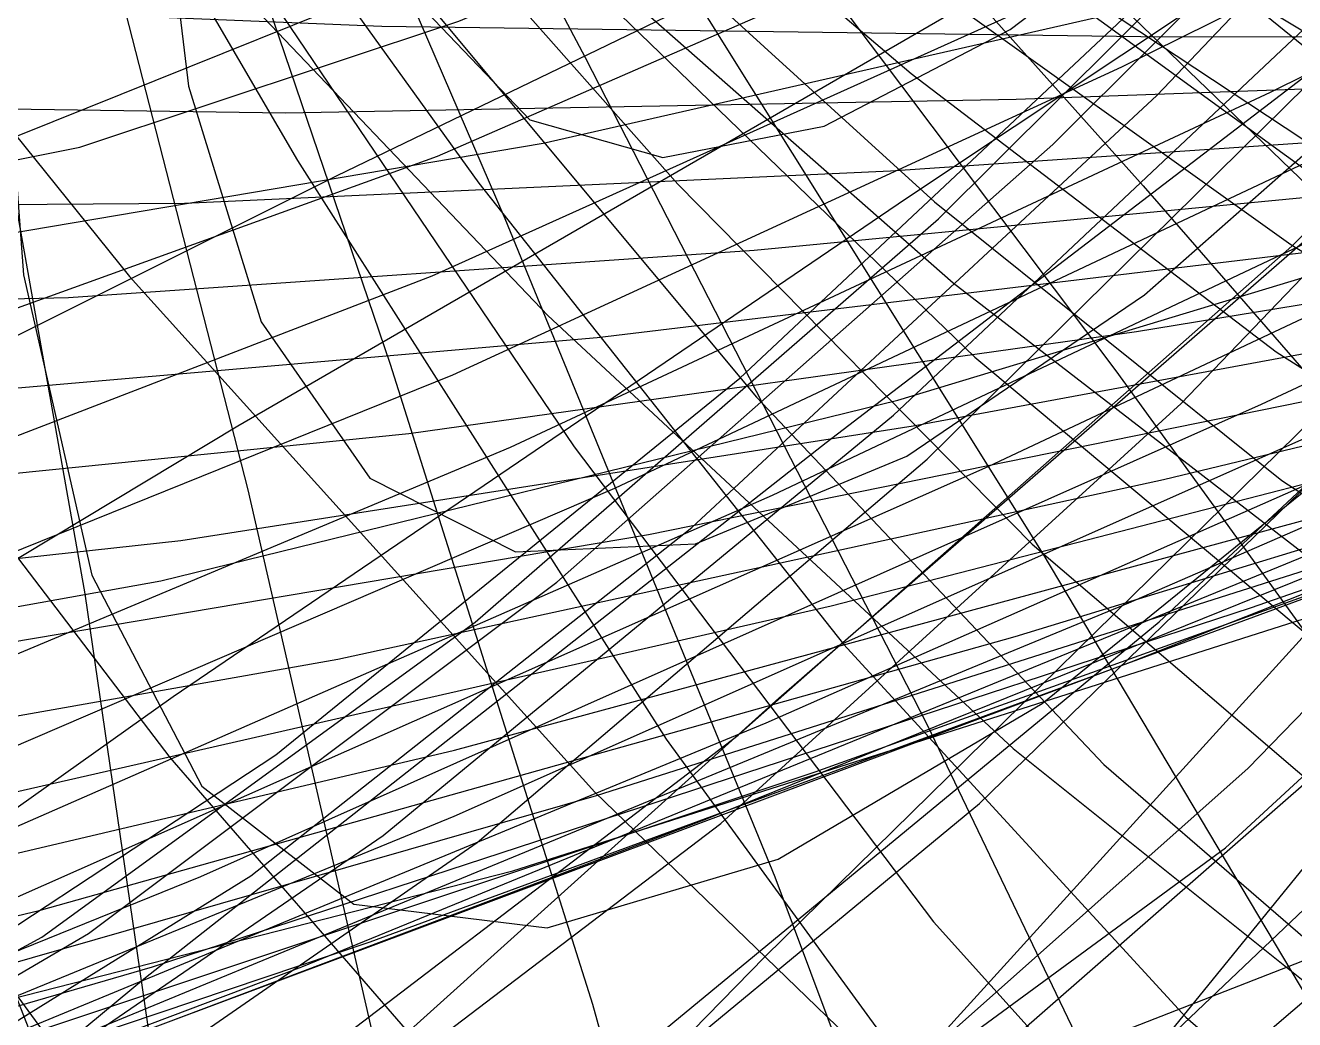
# Model space of a CAD drawing. Header units: metres. Extents: x 6 to 209, y 2 to 206.
# Drawn here: x 93.15 to 106.15, y 74.26 to 84.44 of the extents above; entities that cross this region are included whole.
import ezdxf

# ---------------------------------------------------------------- set-up
doc = ezdxf.new("R2010")
doc.units = ezdxf.units.M

msp = doc.modelspace()

# ---------------------------------------------------------------- linework, layer by layer
for points in [[(62.4174, 113.2584), (56.2845, 103.6668), (51.2834, 94.5869), (47.6299, 86.3109), (45.5036, 79.0936), (45.0411, 73.1434), (46.3307, 68.6157), (49.4085, 65.6075), (54.2561, 64.1549), (60.801, 64.2318), (68.9177, 65.7522), (78.4314, 68.5732), (89.1231, 72.5015), (100.7365, 77.3006), (112.9855, 82.7003), (125.5637, 88.4067), (138.1538, 94.1143), (150.4378, 99.5169), (162.1072, 104.3199)], [(74.1197, 110.5187), (77.3609, 103.6914), (81.1808, 96.6766), (85.4341, 89.7174), (89.9687, 83.0601), (94.6309, 76.9446), (99.2708, 71.5965), (103.7476, 67.2189), (107.9343, 63.9849), (111.7217, 62.0318), (115.0223, 61.4557), (117.7727, 62.3083), (119.9354, 64.5946), (121.4999, 68.2729), (122.482, 73.2554), (122.9231, 79.4117), (122.8876, 86.5727), (122.4605, 94.5363), (121.7431, 103.0743), (120.8489, 111.9399)], [(74.0183, 111.8718), (69.0396, 103.9035), (64.8927, 96.28), (61.754, 89.252), (59.7738, 83.0427), (59.071, 77.8395), (59.7286, 73.7879), (61.7897, 70.9865), (65.2556, 69.484), (70.0851, 69.2774), (76.1951, 70.313), (83.4625, 72.4883), (91.7281, 75.6565), (100.801, 79.6321), (110.4645, 84.1977), (120.4828, 89.1132), (130.6086, 94.1239), (140.5905, 98.9712), (150.1812, 103.4018), (159.1453, 107.1777)], [(74.7214, 111.6554), (68.7457, 104.2672), (63.7729, 97.2132), (60.0064, 90.7125), (57.6154, 84.9555), (56.728, 80.0976), (57.4266, 76.2542), (59.7446, 73.4971), (63.6645, 71.8528), (69.1183, 71.3021), (75.989, 71.7818), (84.1141, 73.1875), (93.2911, 75.3783), (103.2833, 78.1824), (113.8279, 81.4047), (124.6443, 84.8338), (135.4434, 88.2511), (145.9367, 91.4388), (155.846, 94.1888)], [(84.0317, 111.5517), (82.6018, 103.4831), (81.4389, 95.8685), (80.6622, 88.9183), (80.3754, 82.8207), (80.6617, 77.7362), (81.5811, 73.792), (83.1667, 71.078), (85.4239, 69.6442), (88.3286, 69.499), (91.8287, 70.6097), (95.8445, 72.9036), (100.2717, 76.271), (104.9845, 80.5693), (109.8402, 85.6283), (114.6832, 91.2562), (119.3513, 97.2469), (123.6806, 103.3867), (127.512, 109.4627)], [(60.1661, 111.4827), (53.8759, 102.0558), (48.8548, 93.2155), (45.3217, 85.2379), (43.4536, 78.3589), (43.3791, 72.7656), (45.1733, 68.5911), (48.8541, 65.9097), (54.3815, 64.7351), (61.6576, 65.0208), (70.5295, 66.6626), (80.7939, 69.503), (92.2028, 73.3378), (104.472, 77.9244), (117.2895, 82.991), (130.3256, 88.2476), (143.2438, 93.3972), (155.7112, 98.147), (167.4095, 102.2203), (178.0448, 105.3666)], [(81.407, 111.3621), (79.6329, 103.2642), (78.2038, 95.7034), (77.2463, 88.8827), (76.8676, 82.9805), (77.1516, 78.1453), (78.1545, 74.4908), (79.9031, 72.0923), (82.3928, 70.9847), (85.5875, 71.1617), (89.4205, 72.5763), (93.7962, 75.143), (98.5935, 78.741), (103.6697, 83.2189), (108.8651, 88.4001), (114.0091, 94.0894), (118.9253, 100.0799), (123.4384, 106.1604)], [(77.0688, 109.0764), (80.5035, 103.4838), (84.5204, 97.7292), (88.9667, 92.0091), (93.6812, 86.5239), (98.5004, 81.471), (103.2637, 77.037), (107.8196, 73.3919), (112.0302, 70.6826), (115.7765, 69.0274), (118.962, 68.5124), (121.5156, 69.1875), (123.3943, 71.0649), (124.5838, 74.1184), (125.0986, 78.2839), (124.9813, 83.4618), (124.3001, 89.5195), (123.1461, 96.2965), (121.6295, 103.6091), (119.8746, 111.2567)], [(80.6159, 111.1696), (78.25, 102.0024), (76.3027, 93.4399), (74.9262, 85.7079), (74.2499, 79.0048), (74.3745, 73.4957), (75.368, 69.3066), (77.2631, 66.5211), (80.0548, 65.178), (83.7007, 65.2701), (88.1217, 66.7453), (93.2048, 69.5089), (98.8062, 73.4272), (104.7567, 78.3325), (110.8671, 84.0298), (116.935, 90.3033), (122.7516, 96.9244), (128.1095, 103.6599), (132.8095, 110.2803)], [(59.1478, 110.6599), (53.145, 101.0331), (48.3861, 92.0252), (45.0828, 83.921), (43.4066, 76.9642), (43.4822, 71.3489), (45.3831, 67.2129), (49.1275, 64.6341), (54.6774, 63.6274), (61.9387, 64.1455), (70.7641, 66.0811), (80.9567, 69.2713), (92.2765, 73.5046), (104.4472, 78.5287), (117.1656, 84.0609), (130.1104, 89.7986), (142.953, 95.4313), (155.3681, 100.6522), (167.0432, 105.1706)], [(66.7189, 110.5253), (60.684, 102.208), (55.8258, 94.382), (52.3515, 87.2887), (50.4285, 81.1337), (50.1786, 76.0802), (51.6724, 72.2441), (54.9272, 69.6899), (59.905, 68.4298), (66.5137, 68.4236), (74.6092, 69.5812), (84.0004, 71.7663), (94.4543, 74.8026), (105.7039, 78.4809), (117.4569, 82.567), (129.4045, 86.8115), (141.2321, 90.9595), (152.629, 94.7601)], [(69.1591, 110.3102), (64.0332, 101.8787), (59.8714, 93.9059), (56.8559, 86.6507), (55.1385, 80.3391), (54.8352, 75.1567), (56.0215, 71.2422), (58.7288, 68.6829), (62.9428, 67.512), (68.6032, 67.7078), (75.6051, 69.1948), (83.8015, 71.847), (93.0079, 75.4932), (103.0077, 79.9233), (113.5589, 84.8965), (124.4015, 90.1508), (135.2658, 95.4125), (145.8813, 100.4074), (155.9844, 104.8706)], [(83.8585, 110.2544), (78.5018, 104.2681), (73.9518, 98.6622), (70.4037, 93.5419), (68.0165, 88.9999), (66.9068, 85.1129), (67.1444, 81.9401), (68.7496, 79.5216), (71.6917, 77.8774), (75.8903, 77.0075), (81.2177, 76.8919), (87.5027, 77.4922), (94.5371, 78.7528), (102.0823, 80.6035), (109.8781, 82.9621), (117.6512, 85.7373), (125.1254, 88.832), (132.0312, 92.1471), (138.115, 95.5845), (143.1486, 99.0507), (146.9374, 102.46), (149.3272, 105.737)], [(82.5297, 110.2223), (81.0661, 102.4307), (79.9151, 95.1547), (79.1925, 88.5926), (78.9966, 82.9191), (79.4041, 78.28), (80.4669, 74.7871), (82.2094, 72.515), (84.6274, 71.4986), (87.6876, 71.7327), (91.3282, 73.1721), (95.4609, 75.7336), (99.9736, 79.2994), (104.7341, 83.7216), (109.5943, 88.8271), (114.3957, 94.4243), (118.9745, 100.31), (123.1675, 106.2763)], [(93.7158, 110.2251), (92.8205, 103.409), (92.0622, 96.872), (91.5347, 90.7987), (91.3217, 85.3574), (91.4933, 80.6956), (92.103, 76.9342), (93.1857, 74.1643), (94.7554, 72.4443), (96.8047, 71.7979), (99.3049, 72.2141), (102.2059, 73.6476), (105.4387, 76.0209), (108.917, 79.2275), (112.54, 83.1354), (116.1963, 87.5926), (119.7675, 92.4321), (123.1322, 97.4782), (126.1703, 102.5527), (128.7677, 107.4812)], [(86.2591, 110.0145), (88.9879, 103.3906), (91.9745, 96.473), (95.054, 89.4367), (98.0581, 82.4609), (100.8221, 75.7233), (103.1907, 69.3943), (105.0244, 63.6318), (106.2048, 58.5758), (106.639, 54.3443), (106.2636, 51.0295), (105.047, 48.6948), (102.9911, 47.3736), (100.1312, 47.0677), (96.5356, 47.7483), (92.3026, 49.3569), (87.558, 51.8077), (82.45, 54.9911), (77.1448, 58.7773), (71.8205, 63.0217)], [(79.7871, 105.8013), (78.0786, 97.7707), (76.8259, 90.4371), (76.1496, 83.9932), (76.1465, 78.6025), (76.8861, 74.3939), (78.4071, 71.4583), (80.716, 69.8454), (83.7858, 69.5626), (87.557, 70.5752), (91.9391, 72.808), (96.8135, 76.1484), (102.0374, 80.4507), (107.4486, 85.5415), (112.8713, 91.2258), (118.1217, 97.2945), (123.0151, 103.5315), (127.372, 109.7213)], [(77.2201, 108.0552), (81.5006, 103.6949), (85.8605, 99.1412), (90.2171, 94.5778), (94.4878, 90.189), (98.5929, 86.1526), (102.4577, 82.6341), (106.014, 79.7798), (109.2025, 77.7122), (111.974, 76.5248), (114.2905, 76.2791), (116.126, 77.0018), (117.4671, 78.6841), (118.3127, 81.2813), (118.6735, 84.7149), (118.5717, 88.8748), (118.0395, 93.6229), (117.1175, 98.7985), (115.8536, 104.2234), (114.3007, 109.7084)], [(82.7735, 109.322), (76.9804, 101.6314), (72.0027, 94.4246), (68.067, 87.8511), (65.3617, 82.0419), (64.0295, 77.1066), (64.1625, 73.1294), (65.7979, 70.1675), (68.9165, 68.2495), (73.443, 67.375), (79.2478, 67.515), (86.1521, 68.6135), (93.9329, 70.5901), (102.3315, 73.3427), (111.0619, 76.7516), (119.8211, 80.684), (128.2994, 84.9988), (136.1917, 89.5513), (143.2081, 94.1987), (149.0845, 98.805), (153.5917, 103.2451), (156.5439, 107.4099)], [(80.4069, 107.4853), (84.5802, 101.7149), (88.7526, 95.9298), (92.8601, 90.3491), (96.8411, 85.1847), (100.6367, 80.6341), (104.1931, 76.8728), (107.4622, 74.0482), (110.4027, 72.2741), (112.9806, 71.6266), (115.1705, 72.1411), (116.955, 73.8111), (118.3251, 76.5881), (119.2804, 80.3831), (119.8277, 85.07), (119.9813, 90.4896), (119.7616, 96.4553), (119.1943, 102.7594), (118.3093, 109.181)], [(85.999, 109.2111), (84.6871, 100.7934), (83.6429, 92.8548), (82.9859, 85.6162), (82.8195, 79.2754), (83.2271, 74.0007), (84.2679, 69.9251), (85.9746, 67.1425), (88.3514, 65.7045), (91.3732, 65.619), (94.9863, 66.8504), (99.1094, 69.3212), (103.6365, 72.9147), (108.4399, 77.48), (113.3747, 82.8369), (118.2836, 88.7829), (123.0025, 95.1002), (127.366, 101.5637), (131.2132, 107.9489)], [(82.7423, 109.0335), (77.4017, 103.1824), (72.9114, 97.5608), (69.4518, 92.3406), (67.1729, 87.6718), (66.1893, 83.677), (66.5754, 80.4479), (68.3627, 78.0423), (71.5382, 76.483), (76.0445, 75.7571), (81.7813, 75.8175), (88.6086, 76.5852), (96.3506, 77.9529), (104.8023, 79.7894), (113.7353, 81.9452), (122.9054, 84.2585), (132.0613, 86.5617), (140.9519, 88.6881), (149.3352, 90.4785), (156.9858, 91.7877)], [(87.8779, 108.9914), (84.4568, 103.4604), (81.5503, 98.11), (79.2796, 93.1192), (77.7507, 88.6497), (77.0499, 84.8407), (77.2406, 81.8041), (78.3611, 79.6201), (80.4221, 78.3351), (83.4066, 77.9601), (87.2691, 78.4702), (91.9375, 79.8059), (97.3141, 81.8757), (103.2795, 84.5593), (109.6951, 87.7123), (116.4081, 91.172), (123.2558, 94.7631), (130.0708, 98.3045), (136.6864, 101.6165), (142.9418, 104.5273)], [(64.46, 108.3863), (59.2762, 99.6033), (55.1896, 91.3967), (52.3851, 84.0289), (51.0129, 77.7246), (51.1829, 72.6633), (52.9601, 68.9733), (56.3614, 66.7274), (61.3549, 65.9406), (67.8594, 66.5706), (75.7469, 68.5193), (84.8459, 71.637), (94.9467, 75.7288), (105.8076, 80.5614), (117.1624, 85.8731), (128.7291, 91.3827), (140.2182, 96.8015), (151.3425, 101.8433), (161.826, 106.2361)], [(75.6036, 108.4167), (70.1436, 101.6385), (65.7022, 95.2285), (62.4644, 89.3814), (60.5802, 84.2632), (60.1587, 80.0058), (61.2639, 76.7032), (63.9123, 74.4084), (68.0715, 73.1324), (73.6611, 72.8442), (80.555, 73.4732), (88.5848, 74.9121), (97.5457, 77.0213), (107.2029, 79.6355), (117.2988, 82.5695), (127.5621, 85.6263), (137.7159, 88.6045), (147.4874, 91.3063), (156.6163, 93.5458)], [(87.4502, 108.4129), (89.6879, 101.7315), (92.1048, 94.809), (94.5534, 87.8275), (96.8853, 80.9715), (98.957, 74.4214), (100.6358, 68.3483), (101.8046, 62.9079), (102.3669, 58.2362), (102.2502, 54.4442), (101.4094, 51.6152), (99.8286, 49.8021), (97.5218, 49.0256), (94.533, 49.2742), (90.9348, 50.5048), (86.8259, 52.6444), (82.328, 55.5928), (77.5817, 59.2269), (72.7412, 63.4043)], [(80.1033, 108.4033), (78.0833, 99.8329), (76.5023, 91.9155), (75.4956, 84.8596), (75.1755, 78.8454), (75.6259, 74.019), (76.8995, 70.4882), (79.0147, 68.3187), (81.955, 67.533), (85.6688, 68.1094), (90.0709, 69.9837), (95.0452, 73.052), (100.4484, 77.174), (106.115, 82.1792), (111.8627, 87.8725), (117.4992, 94.0415), (122.8282, 100.4642), (127.6573, 106.9165)], [(81.1619, 108.4514), (79.6133, 100.6941), (78.4368, 93.5297), (77.7482, 87.1502), (77.6434, 81.7219), (78.1944, 77.3797), (79.446, 74.2234), (81.414, 72.3143), (84.0839, 71.6734), (87.4108, 72.2813), (91.3212, 74.0791), (95.7142, 76.9712), (100.466, 80.8282), (105.4328, 85.4926), (110.4568, 90.7838), (115.3707, 96.5053), (120.0042, 102.4512), (124.1897, 108.4137)], [(97.3827, 108.4685), (96.8268, 103.912), (96.3623, 99.5545), (96.0502, 95.5184), (95.9448, 91.9151), (96.0911, 88.8409), (96.523, 86.3743), (97.2618, 84.5732), (98.3156, 83.4736), (99.6779, 83.0882), (101.3285, 83.4068), (103.2337, 84.3964), (105.3472, 86.0029), (107.6121, 88.1532), (109.9623, 90.7582), (112.3253, 93.7156), (114.6242, 96.9144), (116.7809, 100.2381), (118.7185, 103.5694), (120.3645, 106.7942)], [(59.6464, 108.2599), (53.7778, 99.2755), (49.2353, 90.9443), (46.2226, 83.521), (44.8997, 77.2184), (45.3766, 72.2004), (47.709, 68.5767), (51.8955, 66.3996), (57.8771, 65.6626), (65.5383, 66.3021), (74.7105, 68.1997), (85.1772, 71.1879), (96.6805, 75.0567), (108.929, 79.5621), (121.6079, 84.4356), (134.3882, 89.3949), (146.9379, 94.1545), (158.9323, 98.4375), (170.0649, 101.9856), (180.0567, 104.5695)], [(82.0011, 108.3662), (77.2686, 103.326), (73.4225, 98.6537), (70.6255, 94.4303), (69.0023, 90.725), (68.6348, 87.594), (69.5595, 85.0784), (71.765, 83.2039), (75.1931, 81.9799), (79.7397, 81.3999), (85.2589, 81.442), (91.5675, 82.0701), (98.4517, 83.2353), (105.6741, 84.8778), (112.9823, 86.9295), (120.1177, 89.316), (126.8246, 91.9598), (132.8593, 94.7826), (137.9985, 97.7081), (142.048, 100.6647), (144.8489, 103.5876), (146.2839, 106.4209)], [(80.0046, 108.2671), (85.4941, 102.6512), (91.5548, 96.7641), (97.941, 90.7136), (104.3951, 84.6128), (110.6574, 78.5768), (116.4754, 72.72), (121.6128, 67.1523), (125.8585, 61.9766), (129.034, 57.2856), (131.0001, 53.1592), (131.6621, 49.6627), (130.973, 46.8448), (128.9358, 44.7367), (125.6032, 43.3513), (121.076, 42.6833), (115.4994, 42.7097), (109.0586, 43.3912), (101.9714, 44.6736), (94.4815, 46.49), (86.8491, 48.7632), (79.3423, 51.409), (72.2272, 54.3384)], [(76.0942, 107.9164), (80.4585, 103.9444), (84.9377, 99.7303), (89.4423, 95.4488), (93.8819, 91.2772), (98.1686, 87.3887), (102.2191, 83.9464), (105.9571, 81.097), (109.3154, 78.9654), (112.2375, 77.6503), (114.6793, 77.2201), (116.61, 77.7107), (118.0125, 79.1238), (118.8836, 81.4265), (119.2337, 84.5526), (119.0862, 88.4047), (118.4757, 92.8575), (117.4473, 97.762), (116.0541, 102.951), (114.3556, 108.2447)], [(83.6609, 108.1589), (79.9889, 102.0518), (76.9398, 96.2125), (74.6446, 90.8341), (73.215, 86.0885), (72.7399, 82.1208), (73.2813, 79.0437), (74.8717, 76.9339), (77.513, 75.8298), (81.1749, 75.73), (85.7964, 76.5937), (91.2866, 78.3425), (97.5272, 80.8635), (104.3765, 84.0137), (111.6733, 87.6253), (119.2419, 91.5122), (126.8975, 95.4772), (134.4523, 99.3192), (141.7209, 102.8411), (148.5268, 105.8573)], [(77.55, 108.0498), (83.3273, 102.8976), (89.7893, 97.4883), (96.6842, 91.9092), (103.7444, 86.2525), (110.6963, 80.6136), (117.2707, 75.088), (123.2117, 69.7692), (128.2869, 64.7463), (132.295, 60.1015), (135.0735, 55.9079), (136.5045, 52.228), (136.5192, 49.1118), (135.1003, 46.5959), (132.2825, 44.7026), (128.152, 43.4397), (122.843, 42.8008), (116.5331, 42.7654), (109.4375, 43.3005), (101.8008, 44.3618), (93.8889, 45.8953), (85.9793, 47.8393), (78.3515, 50.1272), (71.277, 52.6889)], [(82.3662, 108.02), (87.4719, 101.9888), (93.0368, 95.689), (98.8252, 89.2477), (104.5935, 82.7968), (110.0991, 76.4693), (115.1093, 70.3954), (119.41, 64.6984), (122.8133, 59.4916), (125.1646, 54.8746), (126.3486, 50.9307), (126.2932, 47.7244), (124.9724, 45.2999), (122.4075, 43.68), (118.6666, 42.8657), (113.862, 42.8366), (108.1466, 43.5521), (101.7088, 44.9529), (94.7654, 46.9636), (87.5544, 49.4954), (80.3265, 52.4494), (73.3361, 55.7201)], [(78.2794, 108.0597), (82.5061, 103.2724), (86.7815, 98.3445), (91.0293, 93.4702), (95.1741, 88.8418), (99.1436, 84.6432), (102.8704, 81.0425), (106.2938, 78.1868), (109.3612, 76.1956), (112.0294, 75.1576), (114.2655, 75.1264), (116.0473, 76.1191), (117.3638, 78.1152), (118.2151, 81.0569), (118.6116, 84.8518), (118.5736, 89.3752), (118.1302, 94.4749), (117.3175, 99.9763), (116.1779, 105.6885)], [(84.1303, 108.0172), (82.816, 99.9513), (81.8103, 92.421), (81.2278, 85.6339), (81.1658, 79.773), (81.7005, 74.9909), (82.8828, 71.405), (84.7367, 69.0935), (87.2575, 68.093), (90.4114, 68.398), (94.1362, 69.9611), (98.3432, 72.695), (102.9199, 76.476), (107.7335, 81.1485), (112.6355, 86.5308), (117.4669, 92.4214), (122.0634, 98.6067), (126.2611, 104.868)], [(84.0233, 104.3404), (88.0523, 96.9103), (92.0369, 89.7298), (95.9362, 83.0575), (99.7113, 77.134), (103.325, 72.1741), (106.7432, 68.3581), (109.9341, 65.8262), (112.8697, 64.6729), (115.5247, 64.9439), (117.8779, 66.6341), (119.9114, 69.6879), (121.6106, 74.001), (122.9649, 79.424), (123.9668, 85.7677), (124.6119, 92.8096), (124.8992, 100.3019), (124.8303, 107.9802)], [(56.5816, 107.8539), (50.8144, 98.347), (46.3901, 89.5557), (43.5123, 81.7527), (42.3408, 75.1663), (42.986, 69.9724), (45.504, 66.2892), (49.8941, 64.1733), (56.0979, 63.6185), (64.0003, 64.5567), (73.4331, 66.8611), (84.1796, 70.3515), (95.9812, 74.8015), (108.5457, 79.9478), (121.5563, 85.4998), (134.6818, 91.1515), (147.5871, 96.593), (159.9441, 101.5226), (171.442, 105.6583)], [(87.4706, 107.9771), (82.4639, 103.2733), (78.2026, 98.7106), (74.8546, 94.4263), (72.5607, 90.5404), (71.4292, 87.1521), (71.5319, 84.3363), (72.9016, 82.1413), (75.5301, 80.5881), (79.3685, 79.6697), (84.3282, 79.3523), (90.2842, 79.5768), (97.0784, 80.2618), (104.5251, 81.3072), (112.4171, 82.5982), (120.5323, 84.0104), (128.6412, 85.4144), (136.5148, 86.6818), (143.9314, 87.6898), (150.6849, 88.3267), (156.5908, 88.496)], [(74.4389, 107.5594), (77.8148, 100.0302), (81.6946, 92.4418), (85.9363, 85.0609), (90.3941, 78.1516), (94.9237, 71.9656), (99.387, 66.7335), (103.6571, 62.6565), (107.6226, 59.8991), (111.1907, 58.5834), (114.2905, 58.7843), (116.8749, 60.5272), (118.9219, 63.7862), (120.4342, 68.4854), (121.4394, 74.5011), (121.9875, 81.6659), (122.1487, 89.7743), (122.0101, 98.5895), (121.6719, 107.8518)], [(79.3269, 107.8882), (83.5217, 102.6302), (87.7386, 97.2905), (91.9075, 92.0751), (95.9596, 87.1858), (99.8297, 82.8129), (103.4571, 79.1284), (106.7879, 76.2795), (109.7752, 74.3833), (112.3809, 73.5226), (114.5763, 73.7427), (116.342, 75.0496), (117.6686, 77.4095), (118.5563, 80.7503), (119.0144, 84.9634), (119.0606, 89.9079), (118.7199, 95.4154), (118.0239, 101.2956), (117.0088, 107.3433)], [(82.5074, 106.913), (81.1938, 99.2202), (80.2294, 92.1155), (79.7236, 85.7919), (79.7673, 80.4172), (80.4285, 76.1277), (81.7499, 73.0246), (83.7462, 71.1701), (86.4036, 70.5863), (89.6791, 71.2544), (93.5024, 73.1158), (97.7772, 76.0744), (102.3849, 80.0003), (107.1881, 84.7347), (112.0352, 90.0955), (116.766, 95.884), (121.217, 101.8922), (125.227, 107.9096)], [(80.2989, 107.7567), (83.7617, 103.3785), (87.7999, 98.8831), (92.2604, 94.4206), (96.9806, 90.1451), (101.7939, 86.2094), (106.5359, 82.7592), (111.0502, 79.9282), (115.1933, 77.8333), (118.8402, 76.5702), (121.8879, 76.21), (124.2594, 76.7966), (125.9059, 78.3447), (126.808, 80.8394), (126.9764, 84.2363), (126.4507, 88.4627), (125.2979, 93.4199), (123.6095, 98.9865), (121.4977, 105.0221)], [(74.8444, 107.663), (79.3255, 104.0517), (83.9635, 100.152), (88.6608, 96.131), (93.3187, 92.16), (97.8397, 88.4085), (102.131, 85.0382), (106.1065, 82.1965), (109.6897, 80.0113), (112.8157, 78.5864), (115.4329, 77.997), (117.5041, 78.2876), (119.0076, 79.4697), (119.9371, 81.5211), (120.3019, 84.387), (120.1256, 87.9812), (119.4454, 92.1896), (118.3101, 96.8737), (116.7786, 101.8753), (114.917, 107.0228)], [(80.3481, 105.9342), (84.1227, 100.8688), (88.4016, 95.7473), (93.026, 90.7457), (97.8307, 86.0406), (102.6508, 81.8034), (107.3264, 78.1937), (111.709, 75.3541), (115.6664, 73.405), (119.0866, 72.4399), (121.8824, 72.5223), (123.9933, 73.6829), (125.388, 75.9189), (126.0646, 79.1933), (126.0504, 83.4361), (125.4007, 88.5468), (124.1958, 94.397), (122.5382, 100.8352), (120.5481, 107.6912)], [(94.6298, 107.5654), (93.876, 101.4993), (93.2739, 95.7455), (92.9044, 90.4655), (92.8383, 85.8045), (93.1332, 81.8868), (93.8311, 78.8116), (94.9564, 76.6504), (96.5149, 75.444), (98.4929, 75.2024), (100.8579, 75.9041), (103.559, 77.4974), (106.5286, 79.9028), (109.6849, 83.0157), (112.9345, 86.7104), (116.1753, 90.8449), (119.3007, 95.266), (122.2027, 99.8145), (124.7762, 104.3315)], [(60.1087, 106.1478), (54.9653, 97.1445), (51.0485, 88.8343), (48.5424, 81.4782), (47.5921, 75.2953), (48.2983, 70.4547), (50.7126, 67.0707), (54.8355, 65.1987), (60.6151, 64.834), (67.9483, 65.9122), (76.6837, 68.3126), (86.6254, 71.8628), (97.5393, 76.3456), (109.1605, 81.5075), (121.201, 87.0687), (133.3591, 92.7334), (145.3294, 98.2017), (156.8116, 103.1805), (167.5207, 107.3953)], [(84.5229, 107.3406), (89.1655, 100.9608), (94.1605, 94.3308), (99.286, 87.5952), (104.3152, 80.9023), (109.0255, 74.3998), (113.2061, 68.2304), (116.6668, 62.5272), (119.2438, 57.4102), (120.8071, 52.9823), (121.2645, 49.3263), (120.5654, 46.5029), (118.7032, 44.5487), (115.715, 43.4758), (111.6813, 43.2713), (106.7228, 43.8985), (100.9961, 45.2984), (94.6891, 47.3922), (88.0134, 50.0841), (81.1977, 53.2647), (74.4794, 56.8154)], [(77.1105, 106.7204), (80.7807, 100.3873), (84.9592, 93.9856), (89.4914, 87.7385), (94.218, 81.8683), (98.9803, 76.5891), (103.6263, 72.0986), (108.0152, 68.5718), (112.0227, 66.1538), (115.5448, 64.9554), (118.5013, 65.0485), (120.8383, 66.4636), (122.5294, 69.1886), (123.5765, 73.1687), (124.0087, 78.3085), (123.8813, 84.4745), (123.2725, 91.5002), (122.2806, 99.191), (121.0196, 107.3309)], [(67.5539, 107.2489), (62.0432, 99.5495), (57.731, 92.3803), (54.8054, 85.957), (53.4144, 80.4597), (53.6598, 76.0272), (55.5931, 72.7523), (59.2135, 70.6796), (64.4671, 69.8042), (71.2481, 70.073), (79.4023, 71.3873), (88.7311, 73.6069), (98.9987, 76.5565), (109.9386, 80.0324), (121.2631, 83.8107), (132.672, 87.6564), (143.8627, 91.3322), (154.5397, 94.6084)], [(79.0254, 107.0493), (75.1378, 100.3842), (71.9932, 94.0863), (69.7308, 88.3616), (68.4671, 83.3901), (68.2914, 79.3202), (69.2619, 76.263), (71.4035, 74.2889), (74.7061, 73.4254), (79.1243, 73.6561), (84.5785, 74.9217), (90.9569, 77.1227), (98.1185, 80.123), (105.8975, 83.7551), (114.1086, 87.827), (122.552, 92.129), (131.0203, 96.4417), (139.305, 100.5449), (147.2026, 104.2254), (154.5215, 107.2854)], [(71.9542, 58.9274), (76.0682, 63.1903), (81.3642, 67.761), (87.6416, 72.5768), (94.6644, 77.5701), (102.1702, 82.6699), (109.8788, 87.804), (117.5033, 92.8998), (124.7595, 97.8867), (131.3765, 102.6971), (137.1064, 107.2679)], [(73.4195, 107.288), (78.0482, 104.0249), (82.8833, 100.4289), (87.8189, 96.6599), (92.7461, 92.8842), (97.5572, 89.2683), (102.1478, 85.9729), (106.4208, 83.1466), (110.2888, 80.9207), (113.6767, 79.404), (116.5235, 78.6786), (118.7846, 78.7973), (120.4321, 79.7807), (121.4554, 81.617), (121.8615, 84.2617), (121.6741, 87.6392), (120.9321, 91.6453), (119.6882, 96.1507), (118.0069, 101.0056), (115.9616, 106.0449)], [(70.0435, 62.9697), (74.8792, 67.0473), (80.8561, 71.3358), (87.7557, 75.7847), (95.327, 80.3414), (103.2949, 84.9527), (111.3704, 89.5649), (119.2609, 94.1256), (126.6803, 98.5839), (133.3595, 102.8917), (139.0559, 107.0041)], [(74.4071, 55.2653), (77.7842, 59.5912), (82.3659, 64.3201), (87.9711, 69.3801), (94.3817, 74.6918), (101.3507, 80.1703), (108.6105, 85.7272), (115.8833, 91.2725), (122.8906, 96.7175), (129.3633, 101.9766), (135.0519, 106.9693)], [(78.6178, 104.3875), (76.265, 95.1374), (74.4753, 86.6804), (73.3971, 79.2344), (73.1498, 72.9843), (73.8192, 68.0763), (75.4536, 64.6133), (78.0619, 62.6519), (81.6124, 62.2011), (86.0336, 63.2223), (91.2163, 65.6317), (97.0171, 69.3031), (103.2635, 74.0731), (109.7591, 79.7471), (116.291, 86.1067), (122.6369, 92.9169), (128.5731, 99.9354), (133.8823, 106.9204)], [(78.4419, 106.73), (74.1372, 103.1062), (70.8633, 99.6613), (68.7562, 96.4787), (67.9147, 93.6251), (68.396, 91.1488), (70.2137, 89.0782), (73.3372, 87.4216), (77.6919, 86.1674), (83.162, 85.2852), (89.5938, 84.7274), (96.8013, 84.4319), (104.5716, 84.3247), (112.6727, 84.3236), (120.861, 84.3418), (128.8898, 84.2915), (136.5171, 84.0882), (143.5144, 83.6541), (149.6741, 82.9218), (154.8167, 81.8373)], [(86.387, 106.7581), (81.5992, 102.3484), (77.5974, 98.0984), (74.5409, 94.1323), (72.5606, 90.557), (71.7537, 87.4588), (72.1803, 84.9009), (73.861, 82.9212), (76.7756, 81.5318), (80.8636, 80.7189), (86.026, 80.4443), (92.1284, 80.6468), (99.005, 81.2454), (106.4646, 82.1427), (114.2963, 83.2293), (122.2768, 84.388), (130.178, 85.4989), (137.774, 86.4443), (144.8492, 87.1136), (151.2051, 87.4077)], [(71.7827, 106.7562), (76.5816, 103.8462), (81.646, 100.5603), (86.8602, 97.0515), (92.1047, 93.4813), (97.2595, 90.0136), (102.2076, 86.8081), (106.8388, 84.0148), (111.053, 81.7682), (114.7629, 80.1821), (117.8967, 79.3455), (120.4001, 79.319), (122.2376, 80.1325), (123.393, 81.7837), (123.87, 84.2381), (123.691, 87.4301), (122.8965, 91.2649), (121.5429, 95.6219), (119.7004, 100.3588), (117.4501, 105.3164)], [(88.246, 106.7218), (90.0012, 100.0503), (91.8699, 93.1962), (93.7222, 86.3461), (95.4291, 79.6864), (96.8678, 73.3977), (97.9268, 67.6486), (98.5098, 62.5903), (98.54, 58.3517), (97.9634, 55.0353), (96.7506, 52.7138), (94.8986, 51.4281), (92.431, 51.1861), (89.3978, 51.9628), (85.8736, 53.7012), (81.9553, 56.3149), (77.7586, 59.6911), (73.4145, 63.695)], [(81.5479, 106.7917), (85.696, 100.4766), (89.8239, 94.2238), (93.8745, 88.2659), (97.7931, 82.8255), (101.5279, 78.1067), (105.0314, 74.2882), (108.2613, 71.5168), (111.1811, 69.9016), (113.7605, 69.5106), (115.9765, 70.3677), (117.8125, 72.452), (119.2593, 75.6983), (120.314, 79.999), (120.9805, 85.2084), (121.2681, 91.1472), (121.1915, 97.6092), (120.7696, 104.3683)], [(82.9672, 106.6057), (78.0361, 101.2399), (73.9736, 96.1269), (70.9453, 91.4191), (69.0857, 87.2473), (68.4937, 83.7159), (69.2286, 80.8999), (71.3077, 78.8428), (74.7053, 77.5554), (79.3532, 77.0165), (85.1426, 77.1736), (91.9279, 77.9461), (99.5306, 79.2285), (107.7457, 80.895), (116.3481, 82.8048), (125.1002, 84.8076), (133.7594, 86.75), (142.0866, 88.4812), (149.8533, 89.8595), (156.8499, 90.7577)], [(84.3458, 104.4083), (83.159, 96.3766), (82.3212, 88.9635), (81.9421, 82.3726), (82.1123, 76.7803), (82.8998, 72.3305), (84.3468, 69.1293), (86.4674, 67.2422), (89.2468, 66.6919), (92.6411, 67.4581), (96.5785, 69.4782), (100.9613, 72.6503), (105.6689, 76.8366), (110.5621, 81.8689), (115.4875, 87.5542), (120.2828, 93.6823), (124.7824, 100.0329), (128.8234, 106.3834)], [(80.347, 106.2166), (75.1353, 99.5907), (70.8484, 93.4641), (67.6794, 87.9564), (65.7809, 83.1697), (65.2586, 79.186), (66.1674, 76.065), (68.5089, 73.8427), (72.2311, 72.5306), (77.2297, 72.1156), (83.3516, 72.5615), (90.3999, 73.81), (98.1407, 75.7835), (106.3112, 78.3882), (114.6287, 81.517), (122.8009, 85.0542), (130.5355, 88.8791), (137.5513, 92.8703), (143.5878, 96.9104), (148.4145, 100.8894), (151.8395, 104.7086)], [(86.3836, 106.2878), (90.504, 99.6397), (94.8789, 92.7743), (99.3022, 85.8509), (103.5668, 79.031), (107.4718, 72.4736), (110.8299, 66.3302), (113.4752, 60.7401), (115.2686, 55.8258), (116.1036, 51.69), (115.9102, 48.4118), (114.6578, 46.045), (112.3563, 44.6163), (109.0564, 44.1249), (104.8475, 44.5432), (99.8551, 45.8176), (94.2364, 47.871), (88.1747, 50.6059), (81.8733, 53.9076), (75.5481, 57.6487), (69.4202, 61.6937)], [(74.2551, 71.0394), (80.8541, 74.9231), (88.3017, 78.8879), (96.335, 82.8995), (104.6701, 86.9244), (113.0132, 90.9305), (121.0698, 94.8867), (128.5563, 98.7635), (135.209, 102.5329), (140.7943, 106.168)], [(80.8751, 106.0733), (76.4836, 102.2911), (73.049, 98.6922), (70.7127, 95.3694), (69.5814, 92.3982), (69.7226, 89.8351), (71.1624, 87.7158), (73.8842, 86.0544), (77.8287, 84.8438), (82.8959, 84.0561), (88.948, 83.6445), (95.814, 83.5456), (103.2954, 83.6824), (111.1727, 83.9677), (119.2129, 84.3079), (127.1771, 84.607), (134.8286, 84.7711), (141.9412, 84.7121), (148.3063, 84.3515), (153.7404, 83.6243)], [(84.9118, 106.0554), (80.2926, 101.8913), (76.5075, 97.9002), (73.709, 94.1946), (72.0192, 90.87), (71.5252, 88.0016), (72.2758, 85.6421), (74.2797, 83.8206), (77.5045, 82.5416), (81.8775, 81.7858), (87.2882, 81.511), (93.5916, 81.6548), (100.6128, 82.1369), (108.153, 82.8629), (115.9959, 83.7283), (123.9148, 84.623), (131.6804, 85.4358), (139.0685, 86.0591), (145.8672, 86.3933), (151.884, 86.3511)], [(82.7578, 105.7551), (86.8624, 98.8794), (90.9319, 92.154), (94.917, 85.825), (98.7702, 80.1249), (102.4473, 75.2638), (105.907, 71.4223), (109.1128, 68.7448), (112.0322, 67.3344), (114.6384, 67.2488), (116.9093, 68.4986), (118.8286, 71.0465), (120.385, 74.8085), (121.5725, 79.6569), (122.3901, 85.4247), (122.841, 91.9113), (122.9328, 98.8898), (122.6765, 106.1149)], [(91.8998, 105.8833), (90.9883, 98.6553), (90.2956, 91.8607), (89.9177, 85.6894), (89.9371, 80.3104), (90.4193, 75.8661), (91.4099, 72.4676), (92.9327, 70.1915), (94.9882, 69.0775), (97.5531, 69.1274), (100.5809, 70.3055), (104.0032, 72.54), (107.7318, 75.7261), (111.6615, 79.7298), (115.6739, 84.3929), (119.6411, 89.5389), (123.4305, 94.9793), (126.909, 100.5201), (129.9485, 105.9692)], [(83.0585, 105.8379), (78.5671, 101.8794), (74.9667, 98.1019), (72.4041, 94.6076), (70.9933, 91.4817), (70.8119, 88.7895), (71.8976, 86.5748), (74.2465, 84.8586), (77.8136, 83.6391), (82.5129, 82.8922), (88.2213, 82.5731), (94.7814, 82.6183), (102.0075, 82.9488), (109.6912, 83.4736), (117.6088, 84.0932), (125.5283, 84.7046), (133.2175, 85.2049), (140.4518, 85.4963), (147.0213, 85.4897), (152.7386, 85.1092)], [(54.8092, 104.9493), (49.3739, 95.7097), (45.3638, 87.2681), (42.9706, 79.8805), (42.3399, 73.7561), (43.565, 69.0502), (46.6835, 65.8594), (51.6749, 64.2186), (58.4606, 64.101), (66.9058, 65.4191), (76.8232, 68.0292), (87.979, 71.7372), (100.0997, 76.3062), (112.8811, 81.4662), (125.9974, 86.9244), (139.1124, 92.3766), (151.8896, 97.5191), (164.0032, 102.0601), (175.1488, 105.7315)], [(74.0983, 105.6332), (70.0473, 98.4538), (66.8685, 91.7519), (64.7082, 85.7436), (63.6853, 80.6144), (63.8871, 76.5129), (65.3658, 73.5457), (68.1358, 71.7739), (72.1726, 71.2111), (77.4131, 71.8233), (83.757, 73.5306), (91.0694, 76.2104), (99.185, 79.702), (107.9128, 83.8131), (117.0421, 88.327), (126.3492, 93.0108), (135.6042, 97.6245), (144.5782, 101.93), (153.0511, 105.7002)], [(88.4368, 104.633), (85.7048, 99.7795), (83.5031, 95.1965), (81.9303, 91.0343), (81.0692, 87.4248), (80.983, 84.4766), (81.7132, 82.2714), (83.2777, 80.861), (85.6696, 80.2659), (88.8571, 80.4746), (92.7839, 81.4443), (97.3709, 83.1021), (102.5183, 85.3488), (108.1086, 88.0617), (114.01, 91.1002), (120.0807, 94.3101), (126.173, 97.5306), (132.1385, 100.5993), (137.8319, 103.3591), (143.1165, 105.6642)], [(95.6683, 105.4448), (95.0606, 100.2092), (94.6097, 95.3002), (94.3832, 90.8546), (94.4387, 86.9931), (94.8218, 83.8167), (95.5634, 81.4035), (96.6791, 79.806), (98.1675, 79.05), (100.0108, 79.1338), (102.1747, 80.0285), (104.6096, 81.6795), (107.2521, 84.0088), (110.0273, 86.9175), (112.8511, 90.2903), (115.6333, 93.9989), (118.2808, 97.9071), (120.7007, 101.8756), (122.8039, 105.767)], [(76.5454, 105.58), (71.5857, 99.398), (67.6528, 93.6058), (64.9136, 88.375), (63.4997, 83.8486), (63.5022, 80.1375), (64.9683, 77.3162), (67.8989, 75.4215), (72.2484, 74.4511), (77.9258, 74.3651), (84.7973, 75.0876), (92.6904, 76.5105), (101.3999, 78.4978), (110.6937, 80.8917), (120.3209, 83.5184), (130.0202, 86.1957), (139.5277, 88.7397), (148.5864, 90.9727), (156.9538, 92.7295)], [(91.8668, 105.6061), (89.3272, 101.2385), (87.2254, 97.065), (85.6524, 93.224), (84.6861, 89.839), (84.3885, 87.0139), (84.8026, 84.8298), (85.9515, 83.3419), (87.8362, 82.5781), (90.4361, 82.5376), (93.7084, 83.1913), (97.59, 84.4831), (101.9984, 86.3321), (106.8348, 88.6356), (111.9866, 91.2731), (117.3312, 94.1106), (122.7392, 97.0061), (128.0793, 99.8147), (133.2217, 102.3941), (138.0426, 104.6103)], [(81.0534, 105.4961), (79.7101, 98.0088), (78.7665, 91.1729), (78.3289, 85.1709), (78.4833, 80.1585), (79.2912, 76.2585), (80.7868, 73.5577), (82.9759, 72.1042), (85.8342, 71.9058), (89.3087, 72.9302), (93.3186, 75.1068), (97.7576, 78.329), (102.4981, 82.4586), (107.3948, 87.3308), (112.2898, 92.7603), (117.0185, 98.5476), (121.4146, 104.4866)], [(59.8454, 105.1364), (54.4613, 96.6953), (50.4413, 88.9562), (47.972, 82.1499), (47.1944, 76.4648), (48.1992, 72.0406), (51.0225, 68.9638), (55.6441, 67.2659), (61.9874, 66.9223), (69.9214, 67.8545), (79.2649, 69.9336), (89.7913, 72.9857), (101.2363, 76.7993), (113.3063, 81.1334), (125.6873, 85.7272), (138.0557, 90.3101), (150.0883, 94.6127), (161.4728, 98.3768)], [(88.6699, 105.026), (89.9637, 98.418), (91.3179, 91.6892), (92.6197, 85.0279), (93.7587, 78.6204), (94.6315, 72.6449), (95.1459, 67.2654), (95.2245, 62.6265), (94.8083, 58.8483), (93.8588, 56.0233), (92.3599, 54.2126), (90.3192, 53.4446), (87.7675, 53.7143), (84.7584, 54.9832), (81.3665, 57.1817), (77.6849, 60.2111), (73.8224, 63.9477)], [(87.8839, 104.9407), (91.445, 98.1128), (95.1735, 91.1125), (98.8817, 84.1104), (102.3831, 77.2782), (105.4998, 70.7823), (108.0685, 64.7792), (109.9474, 59.4102), (111.0213, 54.7974), (111.2061, 51.0395), (110.4523, 48.2092), (108.7465, 46.3507), (106.1132, 45.479), (102.6129, 45.5796), (98.3413, 46.6093), (93.4253, 48.4979), (88.0192, 51.1513), (82.2989, 54.4548), (76.4563, 58.2773), (70.6919, 62.4762)], [(74.2014, 75.0272), (81.3398, 78.3936), (89.2394, 81.7709), (97.629, 85.1454), (106.2204, 88.5059), (114.7188, 91.8427), (122.8327, 95.1474), (130.2846, 98.4121), (136.8205, 101.6285), (142.2188, 104.7875)], [(82.9024, 104.6872), (78.3321, 99.7527), (74.6504, 95.0867), (72.0096, 90.8243), (70.5303, 87.0794), (70.2973, 83.9404), (71.3561, 81.4682), (73.7108, 79.6939), (77.3238, 78.6188), (82.1169, 78.2144), (87.9733, 78.4246), (94.7413, 79.168), (102.2395, 80.3417), (110.2624, 81.8256), (118.5871, 83.4871), (126.9811, 85.1869), (135.2095, 86.7846), (143.0428, 88.1443), (150.265, 89.1398), (156.6799, 89.6604)], [(129.8023, 47.3701), (122.5231, 44.6501), (115.2757, 42.3439), (108.3123, 40.5432), (101.8721, 39.3307), (96.1726, 38.7766), (91.4022, 38.9361), (87.7133, 39.8473), (85.2176, 41.5291), (83.9817, 43.9806), (84.025, 47.1803), (85.3195, 51.0866), (87.7907, 55.6386), (91.3204, 60.7574), (95.7514, 66.3485), (100.8932, 72.3045), (106.5288, 78.5077), (112.423, 84.8338), (118.3307, 91.1555), (124.0064, 97.3459), (129.2126, 103.2824)], [(127.6784, 46.8253), (120.6866, 44.0958), (113.8691, 41.839), (107.4604, 40.1501), (101.677, 39.1124), (96.7099, 38.7942), (92.718, 39.2464), (89.8227, 40.4996), (88.1035, 42.5636), (87.5954, 45.426), (88.2879, 49.0523), (90.1258, 53.3866), (93.0108, 58.3529), (96.8059, 63.8575), (101.34, 69.7911), (106.4147, 76.0321), (111.8112, 82.4506), (117.2987, 88.9114), (122.6428, 95.2787), (127.6142, 101.4198)], [(126.4115, 45.3773), (118.5871, 43.2309), (110.7498, 41.4888), (103.1745, 40.2202), (96.1244, 39.4874), (89.8418, 39.3424), (84.5397, 39.8256), (80.3943, 40.9638), (77.5387, 42.7688), (76.0584, 45.237), (75.9882, 48.3485), (77.3115, 52.0679), (79.9604, 56.3444), (83.819, 61.1133), (88.727, 66.2973), (94.4859, 71.8089), (100.8663, 77.5523), (107.6161, 83.4259), (114.4694, 89.3257), (121.1568, 95.1471), (127.4144, 100.7885)], [(131.9371, 47.7169), (124.4681, 45.0834), (116.8751, 42.8149), (109.4249, 40.9961), (102.3763, 39.7049), (95.9715, 39.0097), (90.4269, 38.9663), (85.9261, 39.6158), (82.6133, 40.9833), (80.5879, 43.0761), (79.9019, 45.8834), (80.5573, 49.3757), (82.507, 53.5058), (85.656, 58.2096), (89.8654, 63.4078), (94.9571, 69.0078), (100.721, 74.9063), (106.9218, 80.9924), (113.3085, 87.1502), (119.6228, 93.2625), (125.609, 99.2138)]]:
    msp.add_lwpolyline(points)

doc.saveas('drawing.dxf')
